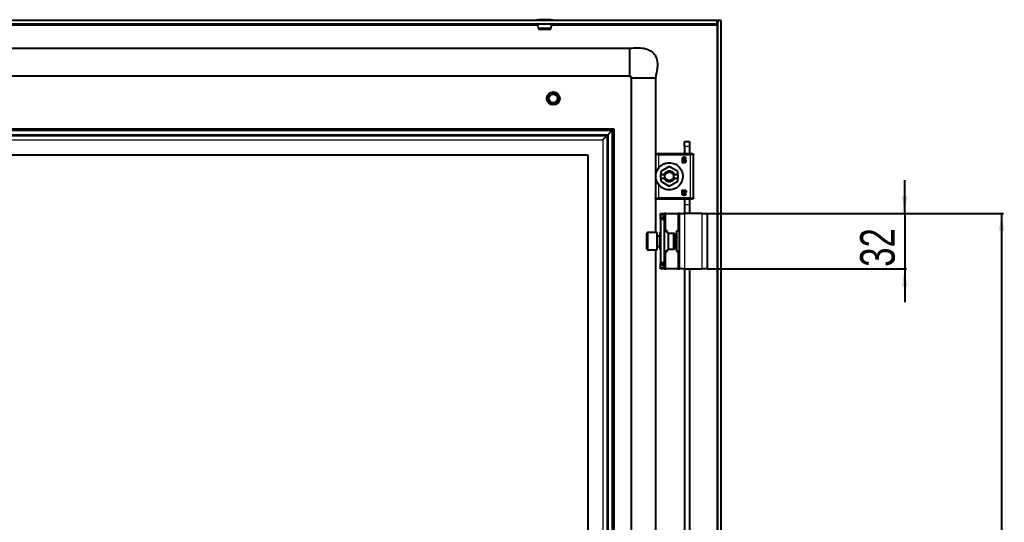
# Model space of a CAD drawing. Header units: millimetres. Extents: x -760 to 1814, y -649 to 978.
# Drawn here: x 1245 to 1814, y 482 to 772 of the extents above; entities that cross this region are included whole.
import ezdxf

# ---------------------------------------------------------------- set-up
doc = ezdxf.new("R2010")
doc.units = ezdxf.units.MM
doc.layers.add('FORMAT', color=7, linetype='Continuous')
doc.styles.add('SLDTEXTSTYLE0', font='TXT', dxfattribs={"width": 0.75})
doc.dimstyles.new('SLDDIMSTYLE0', dxfattribs={"dimtxt": 20, "dimasz": 10, "dimexe": 0, "dimexo": 0.0625, "dimgap": 5, "dimtad": 2, "dimdec": 1, "dimrnd": 1e-09, "dimzin": 12, "dimdsep": 46, "dimtxsty": 'SLDTEXTSTYLE0', "dimsah": 1, "dimcen": 0.09, "dimadec": 0, "dimazin": 3, "dimtfac": 1, "dimtofl": 0, "dimtmove": 0, "dimatfit": 3, "dimfxl": 0, "dimfrac": 2, "dimtolj": 1, "dimtzin": 12, "dimarcsym": 0})
doc.dimstyles.new('SLDDIMSTYLE1', dxfattribs={"dimtxt": 20, "dimasz": 10, "dimexe": 0, "dimexo": 0.0625, "dimgap": 5, "dimtad": 2, "dimdec": 1, "dimrnd": 1e-09, "dimzin": 12, "dimdsep": 46, "dimtxsty": 'SLDTEXTSTYLE0', "dimsah": 1, "dimcen": 0.09, "dimadec": 0, "dimazin": 3, "dimtfac": 1, "dimtmove": 0, "dimatfit": 0, "dimfxl": 0, "dimfrac": 2, "dimtolj": 1, "dimtzin": 12, "dimarcsym": 0})

# ---------------------------------------------------------------- blocks, each defined once
blk = doc.blocks.new('_D_8')
at = {"layer": 'FORMAT'}
for p, q in [((1642.23, 660.42), (1813.23, 660.42)), ((1812.23, 660.42), (1812.23, -271.58)), ((1642.23, -271.58), (1813.23, -271.58))]:
    blk.add_line(p, q, dxfattribs=at)
for points in [[(1812.23, 660.42), (1810.69, 650.42), (1813.77, 650.42)], [(1812.23, -271.58), (1813.77, -261.58), (1810.69, -261.58)]]:
    blk.add_solid(points, dxfattribs=at)
at = {"layer": 'FORMAT', "insert": (1786.45, 172.26), "char_height": 20, "attachment_point": 1, "rotation": 90, "style": 'SLDTEXTSTYLE0'}
blk.add_mtext('932', dxfattribs=at)
blk = doc.blocks.new('_D_9')
at = {"layer": 'FORMAT'}
for p, q in [((1756.23, 660.42), (1756.23, 679.65)), ((1642.23, 660.42), (1757.23, 660.42)), ((1756.23, 660.42), (1756.23, 628.42)), ((1642.23, 628.42), (1757.23, 628.42)), ((1756.23, 628.42), (1756.23, 609.19))]:
    blk.add_line(p, q, dxfattribs=at)
for points in [[(1756.23, 660.42), (1757.77, 670.42), (1754.69, 670.42)], [(1756.23, 628.42), (1754.69, 618.42), (1757.77, 618.42)]]:
    blk.add_solid(points, dxfattribs=at)
at = {"layer": 'FORMAT', "insert": (1730.45, 629.64), "char_height": 20, "attachment_point": 1, "rotation": 90, "style": 'SLDTEXTSTYLE0'}
blk.add_mtext('32', dxfattribs=at)

msp = doc.modelspace()

# ---------------------------------------------------------------- linework, layer by layer
at = {"color": 7, "linetype": 'Continuous', "lineweight": 25}
for p, q in [((1647.92, 771.92), (858.52, 771.92)), ((1647.92, 769.92), (858.52, 769.92)), ((1647.83, 769.92), (1647.62, 769.32)), ((1647.92, 769.92), (1647.92, 771.92)), ((1648.22, -383.08), (1648.22, 771.92)), ((1650.22, 771.92), (1648.22, 771.92)), ((1650.22, -383.08), (1650.22, 771.92)), ((1551.81, 767.31), (1544.63, 767.31)), ((1545.12, 766.92), (1551.33, 766.92)), ((909.22, 755.92), (1597.22, 755.92)), ((909.22, 739.92), (1597.22, 739.92)), ((1598.22, 738.92), (1598.22, -350.08)), ((1612.22, 738.92), (1612.22, 694.6)), ((918.22, 709.42), (1588.22, 709.42)), ((1584.12, 705.32), (1584.82, 706.01)), ((1584.82, 706.01), (1587.12, 708.32)), ((1587.22, 708.42), (1588.22, 709.42)), ((1588.22, 709.42), (1588.22, -320.58)), ((1581.82, 703.01), (1584.12, 705.32)), ((1628.92, 702.12), (1631.92, 702.12)), ((1628.92, 699.12), (1628.92, 702.12)), ((1631.92, 702.12), (1631.92, 699.12)), ((933.22, 694.42), (1573.22, 694.42)), ((1573.22, 694.42), (1573.22, -305.58)), ((1612.22, 694.42), (1612.22, 669.42)), ((1632.22, 694.92), (1614.22, 694.92)), ((1628.92, 699.12), (1628.92, 694.92)), ((1631.92, 699.12), (1631.92, 694.92)), ((1632.82, 694.92), (1632.57, 694.92)), ((1634.22, 669.42), (1634.22, 694.42)), ((1627.66, 691.88), (1627.66, 690.01)), ((1628.12, 690.01), (1628.12, 690.29)), ((1628.19, 691.63), (1628.19, 691.85)), ((1628.57, 691.63), (1628.19, 691.63)), ((1628.19, 691.27), (1628.62, 691.27)), ((1628.19, 690.69), (1628.19, 691.27)), ((1613.05, 685.05), (1614.56, 687.31)), ((1620.22, 687.64), (1615.27, 684.78)), ((1615.27, 684.78), (1615.27, 682.92)), ((1615.27, 682.92), (1617.24, 682.92)), ((1615.27, 680.92), (1615.27, 682.92)), ((1617.93, 682.92), (1617.24, 682.92)), ((1625.17, 684.78), (1620.22, 687.64)), ((1623.21, 682.92), (1622.51, 682.92)), ((1623.21, 682.92), (1625.17, 682.92)), ((1625.17, 682.92), (1625.17, 684.78)), ((1625.17, 682.92), (1625.17, 680.92)), ((1614.56, 676.54), (1613.05, 678.8)), ((1615.27, 680.92), (1615.27, 679.06)), ((1615.27, 680.92), (1617.24, 680.92)), ((1615.27, 679.06), (1620.22, 676.21)), ((1617.24, 680.92), (1617.93, 680.92)), ((1620.22, 676.21), (1625.17, 679.06)), ((1622.51, 680.92), (1623.21, 680.92)), ((1623.21, 680.92), (1625.17, 680.92)), ((1625.17, 679.06), (1625.17, 680.92)), ((1627.66, 671.96), (1627.66, 673.83)), ((1628.12, 673.83), (1628.12, 673.55)), ((1628.19, 672.57), (1628.19, 673.16)), ((1628.62, 672.57), (1628.19, 672.57)), ((1628.57, 672.22), (1628.19, 672.22)), ((1628.19, 672.22), (1628.19, 672)), ((1612.22, 669.25), (1612.22, 649.42)), ((1614.22, 668.92), (1632.22, 668.92)), ((1628.92, 669.01), (1628.92, 665.62)), ((1628.92, 665.62), (1628.92, 660.42)), ((1631.92, 669.01), (1631.92, 665.62)), ((1631.92, 665.62), (1631.92, 660.42)), ((1632.57, 668.92), (1632.82, 668.92)), ((1615.22, 659.42), (1615.22, 660.42)), ((1615.22, 660.42), (1617.22, 660.42)), ((1617.22, 660.42), (1617.22, 659.42)), ((1618.22, 660.42), (1617.22, 660.42)), ((1618.22, 660.42), (1625.22, 660.42)), ((1626.22, 660.42), (1625.22, 660.42)), ((1626.22, 660.42), (1629.22, 660.42)), ((1626.22, 628.42), (1626.22, 660.42)), ((1639.22, 660.42), (1629.22, 660.42)), ((1639.22, 660.42), (1642.22, 660.42)), ((1642.22, 628.42), (1642.22, 660.42)), ((1615.22, 658.42), (1615.22, 659.42)), ((1615.22, 657.42), (1615.22, 658.42)), ((1617.22, 657.42), (1615.22, 657.42)), ((1615.22, 657.42), (1615.22, 656.92)), ((1617.22, 656.92), (1615.22, 656.92)), ((1615.22, 656.92), (1615.22, 631.92)), ((1617.22, 658.42), (1617.22, 659.42)), ((1617.22, 658.42), (1617.22, 657.42)), ((1617.22, 657.42), (1617.22, 656.92)), ((1617.22, 656.92), (1617.22, 631.92)), ((1607.22, 642.17), (1607.22, 648.82)), ((1613.22, 649.42), (1607.82, 649.42)), ((1613.22, 641.86), (1613.22, 649.42)), ((1615.22, 649.42), (1614.72, 649.42)), ((1614.72, 649.42), (1614.72, 648.21)), ((1617.22, 650.42), (1618.22, 650.42)), ((1618.92, 650.42), (1618.22, 650.42)), ((1618.92, 650.42), (1618.92, 649.97)), ((1622.86, 648.92), (1619.72, 648.92)), ((1619.72, 639.92), (1619.72, 648.92)), ((1623.72, 648.42), (1622.86, 648.92)), ((1622.86, 639.92), (1622.86, 648.92)), ((1624.52, 638.42), (1624.52, 650.42)), ((1625.22, 650.42), (1624.52, 650.42)), ((1625.22, 650.42), (1626.22, 650.42)), ((1614.72, 647.42), (1613.47, 647.42)), ((1614.72, 648.21), (1614.72, 639.42)), ((1623.72, 640.42), (1623.72, 648.42)), ((1607.22, 640.02), (1607.22, 642.17)), ((1607.82, 639.42), (1613.22, 639.42)), ((1612.22, 639.42), (1612.22, 444.6)), ((1613.22, 639.42), (1613.22, 641.86)), ((1613.47, 641.42), (1614.72, 641.42)), ((1614.72, 639.42), (1615.22, 639.42)), ((1618.22, 638.42), (1617.22, 638.42)), ((1618.22, 638.42), (1618.92, 638.42)), ((1618.92, 638.87), (1618.92, 638.42)), ((1619.72, 639.92), (1622.86, 639.92)), ((1622.86, 639.92), (1623.72, 640.42)), ((1624.52, 638.42), (1625.22, 638.42)), ((1626.22, 638.42), (1625.22, 638.42)), ((1617.22, 631.92), (1615.22, 631.92)), ((1615.22, 631.92), (1615.22, 631.42)), ((1615.22, 630.42), (1615.22, 631.42)), ((1615.22, 631.42), (1617.22, 631.42)), ((1617.22, 631.92), (1617.22, 631.42)), ((1617.22, 631.42), (1617.22, 630.42)), ((1615.22, 629.42), (1615.22, 630.42)), ((1615.22, 628.42), (1615.22, 629.42)), ((1617.22, 628.42), (1615.22, 628.42)), ((1617.22, 629.42), (1617.22, 630.42)), ((1617.22, 629.42), (1617.22, 628.42)), ((1617.22, 628.42), (1618.22, 628.42)), ((1625.22, 628.42), (1618.22, 628.42)), ((1625.22, 628.42), (1626.22, 628.42)), ((1629.22, 628.42), (1626.22, 628.42)), ((1628.92, 628.42), (1628.92, 444.92)), ((1629.22, 628.42), (1639.22, 628.42)), ((1631.92, 628.42), (1631.92, 444.92)), ((1642.22, 628.42), (1639.22, 628.42))]:
    msp.add_line(p, q, dxfattribs=at)
at = {"color": 8, "linetype": 'Continuous', "lineweight": 18}
for p, q in [((962.27, 769.32), (1544.18, 769.32)), ((1553.08, 772.05), (1543.36, 772.05)), ((1552.97, 772.17), (1543.47, 772.17)), ((1552.27, 769.32), (1647.62, 769.32)), ((1647.62, 769.32), (1647.62, -380.48)), ((919.22, 708.42), (1587.22, 708.42)), ((919.32, 708.32), (1587.12, 708.32)), ((921.63, 706.01), (1584.82, 706.01)), ((1584.82, 706.01), (1584.82, -317.17)), ((1587.12, 708.32), (1587.12, -319.48)), ((1587.22, 708.42), (1587.22, -319.58)), ((922.32, 705.32), (1584.12, 705.32)), ((924.63, 703.01), (1581.82, 703.01)), ((1581.82, 703.01), (1581.82, -314.17)), ((1584.12, 705.32), (1584.12, -316.48)), ((1614.22, 686.98), (1614.22, 694.42)), ((1614.22, 694.42), (1632.22, 694.42)), ((1631.92, 699.12), (1628.92, 699.12)), ((1632.22, 694.42), (1632.22, 669.42)), ((1620.22, 679.42), (1620.22, 678.77)), ((1614.22, 669.42), (1614.22, 676.86)), ((1632.22, 669.42), (1614.22, 669.42)), ((1628.92, 665.62), (1631.92, 665.62)), ((1618.22, 650.42), (1618.22, 660.42)), ((1625.22, 660.42), (1625.22, 650.42)), ((1629.22, 628.42), (1629.22, 660.42)), ((1639.22, 628.42), (1639.22, 660.42)), ((1617.22, 659.42), (1615.22, 659.42)), ((1615.22, 658.42), (1617.22, 658.42)), ((1607.82, 649.42), (1607.82, 641.86)), ((1613.47, 647.42), (1613.47, 641.42)), ((1607.82, 641.86), (1607.82, 639.42)), ((1618.22, 628.42), (1618.22, 638.42)), ((1625.22, 638.42), (1625.22, 628.42)), ((1617.22, 630.42), (1615.22, 630.42)), ((1615.22, 629.42), (1617.22, 629.42))]:
    msp.add_line(p, q, dxfattribs=at)
at = {"color": 7, "linetype": 'Continuous', "lineweight": 25}
for radius in [3.75, 3, 2.5]:
    msp.add_circle((1553.22, 726.92), radius, dxfattribs=at)
for centre, radius, start, end in [((1543.49, 772.05), 0.126, 96.0256, 180), ((1569.13, 771.98), 25.77, 179.861, 180.139), ((1548.22, 727.17), 45.25, 90.0016, 96.0256), ((1550.34, 769.66), 6.18, 177.5342, 202.3654), ((1548.22, 727.17), 45.25, 83.9744, 89.9984), ((1546.1, 769.66), 6.18, 337.6346, 2.4658), ((1552.96, 772.05), 0.126, 0, 83.9744), ((1527.32, 771.98), 25.77, 359.861, 0.139), ((1545.12, 767.42), 0.5, 193.3835, 270), ((1551.33, 767.42), 0.5, 270, 346.6165), ((1607.82, 648.82), 0.6, 90, 180), ((1613.47, 647.67), 0.25, 180, 270), ((1607.82, 640.02), 0.6, 180, 270), ((1613.47, 641.17), 0.25, 90, 180)]:
    msp.add_arc(centre, radius, start, end, dxfattribs=at)
for points, knots in [([(1647.62, 769.32), (1647.67, 769.48), (1647.72, 769.64), (1647.82, 769.86), (1647.87, 769.92), (1647.92, 769.92)], [0, 0, 0, 0, 0.5, 0.5, 1, 1, 1, 1]), ([(1648.22, 771.92), (1648.2, 771.54), (1648.16, 770.97), (1647.98, 770.4), (1647.92, 770.21)], [0, 0, 0, 0, 0.662931, 1, 1, 1, 1]), ([(1597.22, 755.92), (1598.95, 756.09), (1602.09, 756.39), (1606.42, 755.88), (1609.85, 754.45), (1612.06, 752.14), (1613.15, 749.37), (1613.47, 746.32), (1613.17, 742.76), (1612.56, 740.27), (1612.22, 738.92)], [0, 0, 0, 0, 0.176713, 0.320911, 0.440308, 0.54837, 0.6374, 0.738878, 0.858543, 1, 1, 1, 1]), ([(1597.22, 755.92), (1597.22, 755.89), (1597.22, 755.83), (1597.22, 755.19), (1597.22, 753.72), (1597.22, 751.53), (1597.22, 749.53), (1597.22, 747.92), (1597.22, 746.32), (1597.22, 744.31), (1597.22, 742.13), (1597.22, 740.62), (1597.22, 740.22), (1597.22, 740.08)], [0, 0, 0, 0, 0.069165, 0.1363, 0.267291, 0.398282, 0.465417, 0.534583, 0.603748, 0.670883, 0.801874, 0.932865, 1, 1, 1, 1]), ([(1597.22, 740.08), (1597.32, 740.07), (1597.46, 740.05), (1597.62, 739.98), (1597.7, 739.93), (1597.76, 739.86), (1597.8, 739.79), (1597.83, 739.72), (1597.89, 739.54), (1598.06, 739.46), (1598.21, 739.23), (1598.24, 739.03), (1598.26, 738.92)], [0, 0, 0, 0, 0.146823, 0.202041, 0.247643, 0.28691, 0.323569, 0.360785, 0.40083, 0.628513, 0.79432, 1, 1, 1, 1]), ([(1598.22, 738.92), (1598.07, 739.15), (1597.81, 739.55), (1597.4, 739.81), (1597.22, 739.92)], [0, 0, 0, 0, 0.5615605, 1, 1, 1, 1]), ([(1598.34, 738.92), (1598.37, 738.92), (1598.45, 738.92), (1598.91, 738.92), (1599.2, 738.92)], [0, 0, 0, 0, 0.350861, 1, 1, 1, 1]), ([(1628.78, 692.92), (1628.63, 692.92), (1628.4, 692.91), (1628.12, 692.81), (1627.94, 692.69), (1627.8, 692.52), (1627.68, 692.25), (1627.67, 692.03), (1627.66, 691.88)], [0, 0, 0, 0, 0.250089, 0.382495, 0.500259, 0.622163, 0.750133, 1, 1, 1, 1]), ([(1627.66, 690.01), (1627.67, 690), (1627.67, 689.99), (1627.68, 689.97), (1627.71, 689.94), (1627.78, 689.92), (1627.85, 689.92), (1627.89, 689.92)], [0, 0, 0, 0, 0.124881, 0.183376, 0.250934, 0.500336, 1, 1, 1, 1]), ([(1627.89, 689.92), (1627.94, 689.92), (1628.01, 689.92), (1628.08, 689.94), (1628.11, 689.97), (1628.12, 689.99), (1628.12, 690), (1628.12, 690.01)], [0, 0, 0, 0, 0.4997175, 0.7494373, 0.8105874, 0.8750778, 1, 1, 1, 1]), ([(1628.12, 690.29), (1628.25, 690.18), (1628.43, 690.01), (1628.71, 689.9), (1628.87, 689.87), (1628.96, 689.86), (1629, 689.86)], [0, 0, 0, 0, 0.499113, 0.749325, 0.874665, 1, 1, 1, 1]), ([(1628.19, 691.85), (1628.2, 691.94), (1628.2, 692.07), (1628.26, 692.24), (1628.34, 692.35), (1628.44, 692.43), (1628.57, 692.48), (1628.7, 692.51), (1628.79, 692.51), (1628.83, 692.51)], [0, 0, 0, 0, 0.250023, 0.382539, 0.499802, 0.620838, 0.749652, 0.874777, 1, 1, 1, 1]), ([(1628.92, 690.27), (1628.84, 690.28), (1628.7, 690.29), (1628.44, 690.43), (1628.29, 690.58), (1628.19, 690.69)], [0, 0, 0, 0, 0.249939, 0.499864, 1, 1, 1, 1]), ([(1629.96, 690.71), (1629.95, 690.79), (1629.94, 690.94), (1629.85, 691.16), (1629.69, 691.34), (1629.43, 691.51), (1629.04, 691.61), (1628.73, 691.62), (1628.57, 691.63)], [0, 0, 0, 0, 0.125049, 0.249886, 0.370856, 0.49982, 0.749609, 1, 1, 1, 1]), ([(1628.62, 691.27), (1628.72, 691.27), (1628.91, 691.26), (1629.13, 691.2), (1629.28, 691.11), (1629.37, 691.01), (1629.42, 690.88), (1629.43, 690.79), (1629.43, 690.75)], [0, 0, 0, 0, 0.279652, 0.500248, 0.629485, 0.750186, 0.875763, 1, 1, 1, 1]), ([(1629.84, 692.43), (1629.84, 692.48), (1629.84, 692.56), (1629.77, 692.65), (1629.64, 692.74), (1629.31, 692.87), (1628.99, 692.9), (1628.78, 692.92)], [0, 0, 0, 0, 0.1246927, 0.1871822, 0.2497734, 0.5000394, 1, 1, 1, 1]), ([(1628.83, 692.51), (1628.99, 692.49), (1629.23, 692.46), (1629.49, 692.34), (1629.61, 692.27), (1629.68, 692.23), (1629.72, 692.22), (1629.74, 692.22)], [0, 0, 0, 0, 0.4987, 0.749508, 0.874949, 0.946783, 1, 1, 1, 1]), ([(1629.43, 690.75), (1629.42, 690.68), (1629.42, 690.58), (1629.35, 690.46), (1629.29, 690.39), (1629.2, 690.33), (1629.11, 690.3), (1629.01, 690.28), (1628.95, 690.28), (1628.92, 690.27)], [0, 0, 0, 0, 0.249168, 0.373635, 0.49939, 0.619394, 0.749656, 0.87477, 1, 1, 1, 1]), ([(1629, 689.86), (1629.12, 689.87), (1629.3, 689.88), (1629.53, 689.97), (1629.68, 690.06), (1629.81, 690.19), (1629.93, 690.4), (1629.95, 690.59), (1629.96, 690.71)], [0, 0, 0, 0, 0.25007, 0.379181, 0.500499, 0.62417, 0.750842, 1, 1, 1, 1]), ([(1629.74, 692.22), (1629.75, 692.22), (1629.77, 692.22), (1629.78, 692.23), (1629.8, 692.24), (1629.82, 692.27), (1629.83, 692.31), (1629.84, 692.35), (1629.84, 692.39), (1629.84, 692.41), (1629.84, 692.43)], [0, 0, 0, 0, 0.128825, 0.180169, 0.243397, 0.36986, 0.499864, 0.749649, 0.843476, 1, 1, 1, 1]), ([(1614.22, 676.86), (1613.94, 677.24), (1613.37, 677.99), (1612.81, 679.24), (1612.46, 680.52), (1612.33, 681.92), (1612.46, 683.33), (1612.81, 684.61), (1613.37, 685.85), (1613.94, 686.61), (1614.22, 686.98)], [0, 0, 0, 0, 0.125762, 0.25037, 0.375307, 0.500139, 0.62481, 0.749763, 0.874888, 1, 1, 1, 1]), ([(1627.66, 673.83), (1627.67, 673.84), (1627.67, 673.86), (1627.68, 673.88), (1627.71, 673.9), (1627.78, 673.92), (1627.85, 673.92), (1627.89, 673.92)], [0, 0, 0, 0, 0.124884, 0.186377, 0.250914, 0.500322, 1, 1, 1, 1]), ([(1628.78, 670.92), (1628.7, 670.92), (1628.56, 670.93), (1628.33, 670.96), (1628.12, 671.03), (1627.94, 671.15), (1627.8, 671.32), (1627.68, 671.59), (1627.67, 671.82), (1627.66, 671.96)], [0, 0, 0, 0, 0.1252554, 0.2504368, 0.3830659, 0.5004929, 0.622629, 0.7502495, 1, 1, 1, 1]), ([(1627.89, 673.92), (1627.94, 673.92), (1628, 673.92), (1628.07, 673.9), (1628.09, 673.89), (1628.11, 673.88), (1628.12, 673.86), (1628.12, 673.84), (1628.12, 673.83)], [0, 0, 0, 0, 0.4991618, 0.6442419, 0.7496985, 0.8136051, 0.8752168, 1, 1, 1, 1]), ([(1628.12, 673.55), (1628.25, 673.66), (1628.43, 673.83), (1628.75, 673.96), (1628.92, 673.97), (1629, 673.98)], [0, 0, 0, 0, 0.499364, 0.749701, 1, 1, 1, 1]), ([(1628.19, 673.16), (1628.29, 673.26), (1628.44, 673.42), (1628.67, 673.53), (1628.81, 673.56), (1628.88, 673.57), (1628.92, 673.57)], [0, 0, 0, 0, 0.499765, 0.749504, 0.874771, 1, 1, 1, 1]), ([(1628.19, 672), (1628.19, 671.95), (1628.2, 671.86), (1628.22, 671.73), (1628.26, 671.6), (1628.34, 671.49), (1628.44, 671.41), (1628.61, 671.34), (1628.74, 671.34), (1628.83, 671.33)], [0, 0, 0, 0, 0.125295, 0.250514, 0.383518, 0.50035, 0.621938, 0.750243, 1, 1, 1, 1]), ([(1629.96, 673.14), (1629.96, 673.1), (1629.96, 673.02), (1629.93, 672.87), (1629.85, 672.68), (1629.69, 672.51), (1629.43, 672.34), (1629.04, 672.23), (1628.73, 672.22), (1628.57, 672.22)], [0, 0, 0, 0, 0.062637, 0.125278, 0.250072, 0.374841, 0.499994, 0.749696, 1, 1, 1, 1]), ([(1629.43, 673.1), (1629.43, 673.05), (1629.42, 672.96), (1629.37, 672.84), (1629.28, 672.73), (1629.13, 672.64), (1628.91, 672.58), (1628.72, 672.57), (1628.62, 672.57)], [0, 0, 0, 0, 0.124446, 0.249795, 0.37, 0.499734, 0.719932, 1, 1, 1, 1]), ([(1629.84, 671.42), (1629.84, 671.39), (1629.84, 671.34), (1629.83, 671.26), (1629.77, 671.19), (1629.64, 671.1), (1629.31, 670.97), (1628.99, 670.94), (1628.78, 670.92)], [0, 0, 0, 0, 0.062686, 0.125173, 0.187628, 0.250185, 0.500314, 1, 1, 1, 1]), ([(1628.83, 671.33), (1629, 671.35), (1629.3, 671.37), (1629.57, 671.59), (1629.72, 671.62), (1629.74, 671.63)], [0, 0, 0, 0, 0.498852, 0.946609, 1, 1, 1, 1]), ([(1628.92, 673.57), (1628.98, 673.56), (1629.08, 673.56), (1629.2, 673.51), (1629.29, 673.45), (1629.35, 673.38), (1629.4, 673.29), (1629.43, 673.2), (1629.43, 673.13), (1629.43, 673.1)], [0, 0, 0, 0, 0.249623, 0.37714, 0.499734, 0.62273, 0.749812, 0.874876, 1, 1, 1, 1]), ([(1629, 673.98), (1629.12, 673.97), (1629.3, 673.96), (1629.53, 673.88), (1629.68, 673.78), (1629.81, 673.65), (1629.93, 673.44), (1629.95, 673.26), (1629.96, 673.14)], [0, 0, 0, 0, 0.25007, 0.379559, 0.500499, 0.624556, 0.750843, 1, 1, 1, 1]), ([(1629.74, 671.63), (1629.75, 671.63), (1629.77, 671.62), (1629.78, 671.61), (1629.8, 671.6), (1629.82, 671.58), (1629.84, 671.52), (1629.84, 671.46), (1629.84, 671.42)], [0, 0, 0, 0, 0.13107, 0.182437, 0.243796, 0.371388, 0.500442, 1, 1, 1, 1]), ([(1619.72, 648.92), (1619.55, 649.08), (1619.2, 649.38), (1619.01, 649.95), (1618.64, 650.26), (1618.31, 650.39), (1617.94, 650.35), (1617.6, 650.16), (1617.35, 649.8), (1617.26, 649.5), (1617.22, 649.35)], [0, 0, 0, 0, 0.185676, 0.371025, 0.466937, 0.562172, 0.656347, 0.751553, 0.873842, 1, 1, 1, 1]), ([(1617.22, 639.49), (1617.26, 639.34), (1617.35, 639.04), (1617.6, 638.68), (1617.94, 638.49), (1618.31, 638.46), (1618.64, 638.59), (1619.01, 638.89), (1619.2, 639.46), (1619.55, 639.77), (1619.72, 639.92)], [0, 0, 0, 0, 0.126158, 0.248447, 0.343653, 0.437828, 0.533063, 0.628975, 0.814324, 1, 1, 1, 1])]:
    msp.add_open_spline(points, degree=3, knots=knots, dxfattribs=at)
for points in [[(1599.2, 738.92), (1599.53, 738.92), (1600.2, 738.92), (1601.17, 738.92), (1601.65, 738.92)], [(1601.65, 738.92), (1602.22, 738.92), (1603.34, 738.92), (1604.6, 738.92), (1605.22, 738.92)], [(1605.22, 738.92), (1605.85, 738.92), (1607.11, 738.92), (1608.23, 738.92), (1608.79, 738.92)], [(1608.79, 738.92), (1609.28, 738.92), (1610.25, 738.92), (1610.91, 738.92), (1611.25, 738.92)], [(1611.25, 738.92), (1611.53, 738.92), (1612.09, 738.92), (1612.18, 738.92), (1612.22, 738.92)], [(1612.72, 694.92), (1612.66, 694.91), (1612.53, 694.9), (1612.36, 694.78), (1612.25, 694.62), (1612.23, 694.49), (1612.22, 694.42)], [(1614.22, 694.92), (1614.03, 694.92), (1613.63, 694.92), (1613.14, 694.92), (1612.79, 694.92), (1612.75, 694.92), (1612.72, 694.92)], [(1633.72, 694.92), (1633.7, 694.92), (1633.66, 694.92), (1633.31, 694.92), (1632.81, 694.92), (1632.42, 694.92), (1632.22, 694.92)], [(1633.72, 694.92), (1633.79, 694.91), (1633.92, 694.9), (1634.09, 694.78), (1634.2, 694.62), (1634.22, 694.49), (1634.22, 694.42)], [(1614.22, 686.98), (1614.62, 687.4), (1615.41, 688.22), (1616.89, 689.09), (1618.51, 689.66), (1619.65, 689.74), (1620.22, 689.77)], [(1620.22, 689.77), (1621.25, 689.65), (1623.31, 689.42), (1625.92, 687.6), (1627.66, 685.01), (1628.28, 681.92), (1627.66, 678.84), (1625.92, 676.24), (1623.31, 674.43), (1621.25, 674.19), (1620.22, 674.07)], [(1617.24, 682.92), (1617.37, 683.22), (1617.63, 683.83), (1618.36, 684.52), (1619.24, 684.97), (1620.22, 685.12), (1621.21, 684.97), (1622.09, 684.52), (1622.81, 683.83), (1623.08, 683.22), (1623.21, 682.92)], [(1617.93, 680.92), (1617.87, 681.08), (1617.75, 681.41), (1617.71, 681.92), (1617.75, 682.44), (1617.87, 682.76), (1617.93, 682.92)], [(1617.93, 682.92), (1618.05, 683.14), (1618.28, 683.56), (1618.84, 684.04), (1619.5, 684.36), (1619.98, 684.4), (1620.22, 684.42)], [(1620.22, 684.42), (1620.46, 684.4), (1620.95, 684.36), (1621.61, 684.04), (1622.17, 683.56), (1622.4, 683.14), (1622.51, 682.92)], [(1622.51, 682.92), (1622.57, 682.76), (1622.69, 682.44), (1622.74, 681.92), (1622.69, 681.41), (1622.57, 681.08), (1622.51, 680.92)], [(1620.22, 678.77), (1619.9, 678.8), (1619.24, 678.86), (1618.36, 679.33), (1617.63, 680.02), (1617.37, 680.62), (1617.24, 680.92)], [(1620.22, 679.42), (1619.98, 679.44), (1619.5, 679.48), (1618.84, 679.8), (1618.28, 680.28), (1618.05, 680.71), (1617.93, 680.92)], [(1623.21, 680.92), (1623.08, 680.62), (1622.81, 680.02), (1622.09, 679.33), (1621.21, 678.86), (1620.55, 678.8), (1620.22, 678.77)], [(1622.51, 680.92), (1622.4, 680.71), (1622.17, 680.28), (1621.61, 679.8), (1620.95, 679.48), (1620.46, 679.44), (1620.22, 679.42)], [(1620.22, 674.07), (1619.65, 674.11), (1618.51, 674.18), (1616.89, 674.75), (1615.41, 675.62), (1614.62, 676.45), (1614.22, 676.86)], [(1612.72, 668.92), (1612.66, 668.93), (1612.53, 668.94), (1612.36, 669.06), (1612.25, 669.23), (1612.23, 669.36), (1612.22, 669.42)], [(1612.72, 668.92), (1612.75, 668.92), (1612.79, 668.92), (1613.14, 668.92), (1613.63, 668.92), (1614.03, 668.92), (1614.22, 668.92)], [(1632.22, 668.92), (1632.42, 668.92), (1632.81, 668.92), (1633.31, 668.92), (1633.66, 668.92), (1633.7, 668.92), (1633.72, 668.92)], [(1634.22, 669.42), (1634.22, 669.36), (1634.2, 669.23), (1634.09, 669.06), (1633.92, 668.94), (1633.79, 668.93), (1633.72, 668.92)]]:
    msp.add_open_spline(points, degree=3, dxfattribs=at)
at = {"color": 8, "linetype": 'Continuous', "lineweight": 18}
for points in [[(1614.22, 694.42), (1613.96, 694.42), (1613.44, 694.42), (1612.78, 694.42), (1612.31, 694.42), (1612.25, 694.42), (1612.22, 694.42)], [(1614.22, 694.92), (1614.22, 694.91), (1614.22, 694.9), (1614.22, 694.78), (1614.22, 694.62), (1614.22, 694.49), (1614.22, 694.42)], [(1632.22, 694.42), (1632.22, 694.49), (1632.22, 694.62), (1632.22, 694.78), (1632.22, 694.9), (1632.22, 694.91), (1632.22, 694.92)], [(1634.22, 694.42), (1634.19, 694.42), (1634.13, 694.42), (1633.67, 694.42), (1633.01, 694.42), (1632.49, 694.42), (1632.22, 694.42)], [(1612.22, 669.42), (1612.25, 669.42), (1612.31, 669.42), (1612.78, 669.42), (1613.44, 669.42), (1613.96, 669.42), (1614.22, 669.42)], [(1614.22, 669.42), (1614.22, 669.36), (1614.22, 669.23), (1614.22, 669.06), (1614.22, 668.94), (1614.22, 668.93), (1614.22, 668.92)], [(1632.22, 668.92), (1632.22, 668.93), (1632.22, 668.94), (1632.22, 669.06), (1632.22, 669.23), (1632.22, 669.36), (1632.22, 669.42)], [(1632.22, 669.42), (1632.49, 669.42), (1633.01, 669.42), (1633.67, 669.42), (1634.13, 669.42), (1634.19, 669.42), (1634.22, 669.42)]]:
    msp.add_open_spline(points, degree=3, dxfattribs=at)

# ---------------------------------------------------------------- dimensions: what is measured, and where the dimension line sits
at = {"layer": 'FORMAT'}
for base, p2, dimstyle, picture, middle in [((1756.23, 628.42), (1642.22, 628.42), 'SLDDIMSTYLE1', '_D_9', (1756.23, 644.42)), ((1812.23, -271.58), (1642.22, -271.58), 'SLDDIMSTYLE0', '_D_8', (1812.23, 194.42))]:
    dim = msp.add_linear_dim(base=base, p1=(1642.22, 660.42), p2=p2, angle=90, dimstyle=dimstyle, dxfattribs=at)
    dim.commit()
    dim.dimension.update_dxf_attribs({"geometry": picture, "text_midpoint": middle, "dimtype": 160})

doc.saveas('drawing.dxf')
